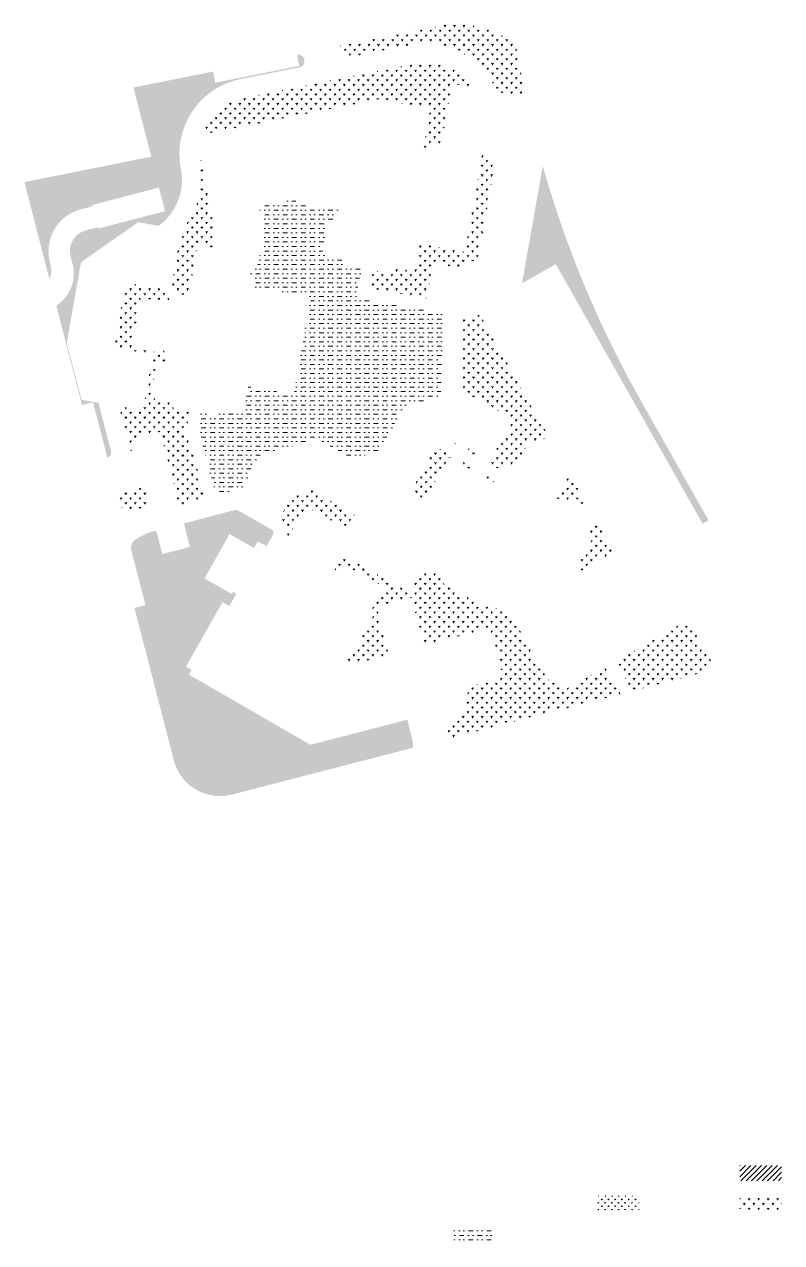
# Model space of a CAD drawing. Extents: x -83084 to 31773731, y -158416 to 241421036.
# Drawn here: x 83424 to 242474, y -158416 to 97406 of the extents above; entities that cross this region are included whole.
import ezdxf

# ---------------------------------------------------------------- set-up
doc = ezdxf.new("R2010")
doc.units = 0
doc.header["$LTSCALE"] = 1000
doc.header["$MEASUREMENT"] = 0
for name, color, linetype, lineweight in [('G-ENVT-GREN-FACI', 71, 'Continuous', 9), ('绿地', 86, 'Continuous', 0), ('非机动车', 253, 'Continuous', 0)]:
    doc.layers.add(name, color=color, linetype=linetype, lineweight=lineweight)
pattern_1 = [(90, (-32047248.04650597, -241219396.3385648), (-997.7954749999999, 997.7954750000001), [264.58066, -1731.01015]), (45, (-32047248.04650597, -241219396.3385648), (-997.7961550815103, 997.7961550815104), [264.5806600000001, -1146.51615]), (135, (-32047248.04650597, -241219396.3385648), (-997.7961550815104, -997.7961550815103), [264.58066, -1146.51615])]
pattern_2 = [(90, (-32641748.04650597, -240798896.3385648), (-997.7954749999999, 997.7954750000001), [264.58066, -1731.01015]), (45, (-32641748.04650597, -240798896.3385648), (-997.7961550815103, 997.7961550815104), [264.5806600000001, -1146.51615]), (135, (-32641748.04650597, -240798896.3385648), (-997.7961550815104, -997.7961550815103), [264.58066, -1146.51615])]

msp = doc.modelspace()

# ---------------------------------------------------------------- hatches: boundary and pattern name
at = {"layer": 'G-ENVT-GREN-FACI'}
h = msp.add_hatch(dxfattribs=at)
h.set_pattern_fill('GRASS', color=256, scale=1000)
h.set_pattern_definition([(90, (-483947086.9915321, -2572849984.669117), (-707.106781, 707.106781), [187.5, -1226.713563]), (45, (-483947086.9915321, -2572849984.669117), (-707.1067811865474, 707.1067811865476), [187.5, -812.5000000000001]), (135, (-483947086.9915321, -2572849984.669117), (-707.1067811865476, -707.1067811865474), [187.5, -812.5])])
h.paths.add_polyline_path([(203664.2757303677, -148732.502469331), (212436.6221909188, -148732.502469331), (212436.6221931912, -151920.7584238648), (203664.2757321149, -151920.7584238648)])
at = {"layer": '绿地'}
h = msp.add_hatch(dxfattribs=at)
h.set_pattern_fill('GRASS', color=256, scale=500)
h.set_pattern_definition(pattern_2)
edge = h.paths.add_edge_path()
edge.add_arc((408718.1578823095, 129219.0824365015), 225000.0001005857, 189.2069196692441, 192.0476079151235, ccw=False)
edge.add_arc((174379.1048309007, 77400.0872353507), 20000.000000952, 52.27393119490235, 101.3421496052485)
edge.add_line((170445.7552360781, 97009.49214735627), (148904.0224441104, 92688.54649573565))
edge.add_arc((151998.3424691849, 93972.16777258288), 3349.999999992858, 202.5302114184712, 281.3421496033184)
edge.add_line((152657.1785261743, 90687.5924499631), (164581.4516340122, 93079.42101368308))
edge.add_arc((167728.1313089322, 77391.89708453164), 16000.00000013295, 21.724903404337283, 101.34214960227399, ccw=False)
edge.add_line((182591.6797038913, 83314.30614799261), (188673.8938951753, 82256.09773978591))
h = msp.add_hatch(dxfattribs=at)
h.set_pattern_fill('GRASS', color=256, scale=500)
h.set_pattern_definition(pattern_1)
edge = h.paths.add_edge_path()
edge.add_line((88683.29647448659, 43935.2762554884), (83423.76174241677, 64278.02042162418))
edge.add_line((83423.76174241677, 64278.02042162418), (110088.9375696369, 69626.6507846117))
edge.add_line((110088.9375696369, 69626.6507846117), (106334.0723311938, 84149.65968170762))
edge.add_line((106334.0723311938, 84149.65968170762), (123038.2580534406, 87500.26632472873))
edge.add_line((123038.2580534406, 87500.26632472873), (123510.2600294836, 85147.13762024045))
edge.add_line((123510.2600294836, 85147.13762024045), (141158.7255818509, 88687.15299493074))
edge.add_line((141158.7255818509, 88687.15299493074), (140686.7237888947, 91040.28078660369))
edge.add_arc((140919.9400324853, 89710.37459347915), 1350.200095832276, -78.64935995330472, 99.94642058794727, ccw=False)
edge.add_line((141185.6766529828, 88386.58293792605), (128833.9821995087, 85909.02012625337))
edge.add_arc((131980.6618749105, 70221.49619730459), 16000.00000002899, 101.3421496041082, 191.255857265832)
edge.add_arc((104519.2325936917, 64756.15980953744), 11999.99999995017, -53.56786759366861, 11.25585726589378, ccw=False)
edge.add_line((111645.6748833992, 55101.42934772372), (107346.6641094685, 55859.52504405379))
edge.add_line((107346.6641094685, 55859.52504405379), (95313.89065832272, 47434.34570652246))
edge.add_line((95313.89065832272, 47434.34570652246), (92330.87449320778, 30518.25094911456))
edge.add_line((92330.87449320778, 30518.25094911456), (95439.80632892251, 18560.45869451761))
edge.add_line((95439.80632892251, 18560.45869451761), (99003.1411479339, 17932.09348848462))
edge.add_line((99003.1411479339, 17932.09348848462), (101642.0851985216, 7663.299534291029))
edge.add_arc((100673.9207503637, 7412.984530065904), 1000.00000000857, -63.510536987978014, 14.496153289511028, ccw=False)
edge.add_line((101119.9539729096, 6517.968125522137), (100859.5440529734, 6428.094301462173))
edge.add_line((100859.5440529734, 6428.094301462173), (97855.76354530081, 18046.0676548779))
edge.add_line((97855.76354530081, 18046.0676548779), (95532.16557128355, 17445.32389089465))
edge.add_line((95532.16557128355, 17445.32389089465), (90128.0621762462, 38347.23149162531))
edge.add_arc((85802.36266635459, 45080.17606374895), 8002.763201617658, 302.7194354901889, 374.167674084972)
edge.add_line((93561.7105930224, 47038.93552169204), (93133.78971409798, 48694.04116421938))
edge.add_arc((97490.52972701156, 49820.45869778971), 4500.00000000632, 104.5522535476361, 194.4961534810608, ccw=False)
edge.add_line((96359.84691542014, 54176.09371230006), (98858.37902395055, 54824.68968057632))
edge.add_line((98858.37902395055, 54824.68968057632), (98933.75787813216, 54534.31401264668))
edge.add_line((98933.75787813216, 54534.31401264668), (112967.5872478075, 58177.36711442471))
edge.add_line((112967.5872478075, 58177.36711442471), (111684.7821853496, 63113.39924129844))
edge.add_line((111684.7821853496, 63113.39924129844), (97652.3173584044, 59470.70036244392))
edge.add_line((97652.3173584044, 59470.70036244392), (97727.69621083513, 59180.32469442487))
edge.add_line((97727.69621083513, 59180.32469442487), (95229.22105422616, 58531.74351039529))
edge.add_arc((97490.52972695639, 49820.45869781079), 8999.999999962793, 104.5518789734262, 194.496153481322)
edge.add_line((88777.04970118776, 47567.62363064289), (88943.46290243044, 46923.97326916456))
edge.add_arc((84586.72288945956, 45797.55573576015), 4500.000000020268, -24.446279709144505, 14.496153478832923, ccw=False)
h = msp.add_hatch(dxfattribs=at)
h.set_pattern_fill('GRASS', color=256, scale=500)
h.set_pattern_definition(pattern_1)
edge = h.paths.add_edge_path()
edge.add_arc((132000.9517599307, 70207.3074035545), 12023.89463686816, 99.53314263527332, 160.202297141866)
edge.add_line((120687.7372417822, 74279.8028921783), (157711.7422349155, 81706.25747671723))
edge.add_line((157711.7422349155, 81706.25747671723), (168742.7853611596, 79761.18694928288))
edge.add_line((168742.7853611596, 79761.18694928288), (167110.4928269759, 70503.99447920918))
edge.add_line((167110.4928269759, 70503.99447920918), (167849.0984791964, 70373.75840237737))
edge.add_line((167849.0984791964, 70373.75840237737), (168161.66515062, 72146.41208416224))
edge.add_line((168161.66515062, 72146.41208416224), (170869.851060275, 71668.88600358367))
edge.add_line((170869.851060275, 71668.88600358367), (173214.2794726565, 84963.75918003917))
edge.add_line((173214.2794726565, 84963.75918003917), (177618.8267593421, 84187.05297547579))
edge.add_arc((167728.1313122768, 77391.89708538588), 11999.99999988421, 34.49004168813369, 101.3421496032167)
edge.add_line((165368.1215559356, 89157.54003199935), (130009.5772566535, 82065.1516353786))
h = msp.add_hatch(dxfattribs=at)
h.set_pattern_fill('GRASS', color=256, scale=500)
h.set_pattern_definition(pattern_1)
edge = h.paths.add_edge_path()
edge.add_line((114162.1047831476, 41457.09922191501), (106213.8337964341, 42858.71086707711))
edge.add_line((106213.8337964341, 42858.71086707711), (104442.6097770333, 41618.52463141084))
edge.add_line((104442.6097770333, 41618.52463141084), (102556.8093858175, 30924.52354484797))
edge.add_line((102556.8093858175, 30924.52354484797), (102946.8709753342, 29421.79912367463))
edge.add_line((102946.8709753342, 29421.79912367463), (110436.3488351703, 28101.09042310715))
edge.add_line((110436.3488351703, 28101.09042310715), (108352.3788187839, 16283.43122303486))
edge.add_line((108352.3788187839, 16283.43122303486), (103333.9307265058, 17168.39385765791))
edge.add_line((103333.9307265058, 17168.39385765791), (105787.5935753509, 7702.221585720778))
edge.add_line((105787.5935753509, 7702.221585720778), (106765.3495751694, 7955.01644679904))
edge.add_line((106765.3495751694, 7955.01644679904), (106139.7333784699, 10375.23208504915))
edge.add_line((106139.7333784699, 10375.23208504915), (111948.6106125265, 11877.54549339414))
edge.add_line((111948.6106125265, 11877.54549339414), (115930.6503742523, -3524.715087473392))
edge.add_line((115930.6503742523, -3524.715087473392), (121275.336402908, -2092.706722855568))
edge.add_line((121275.336402908, -2092.706722855568), (117437.0294825993, 12232.04973095655))
edge.add_line((117437.0294825993, 12232.04973095655), (118133.7701884918, 16183.46268883348))
edge.add_line((118133.7701884918, 16183.46268883348), (114637.7026645914, 16799.91371056437))
edge.add_line((114637.7026645914, 16799.91371056437), (114863.4452974945, 18080.16379803419))
edge.add_line((114863.4452974945, 18080.16379803419), (109939.4024583586, 18948.40557551384))
edge.add_line((109939.4024583586, 18948.40557551384), (111198.3540167175, 26088.26140865684))
edge.add_line((111198.3540167175, 26088.26140865684), (112823.2885490879, 25801.74142512679))
edge.add_line((112823.2885490879, 25801.74142512679), (113335.5507504903, 28706.92397415638))
edge.add_line((113335.5507504903, 28706.92397415638), (112547.6971998997, 28845.84391629696))
edge.add_line((112547.6971998997, 28845.84391629696), (112460.6925700866, 28352.41614079475))
edge.add_line((112460.6925700866, 28352.41614079475), (105961.3250547759, 29500.54135277867))
edge.add_line((105961.3250547759, 29500.54135277867), (107819.1725352369, 40036.91791445017))
edge.add_line((107819.1725352369, 40036.91791445017), (113629.5670072474, 39012.38882496953))
edge.add_line((113629.5670072474, 39012.38882496953), (113994.2347483784, 41080.52242702246))
edge.add_line((113994.2347483784, 41080.52242702246), (117933.4409539737, 40385.93410301208))
edge.add_line((117933.4409539737, 40385.93410301208), (119826.1976386197, 51120.34505075216))
edge.add_line((119826.1976386197, 51120.34505075216), (122879.1150353663, 50582.03333353996))
edge.add_line((122879.1150353663, 50582.03333353996), (123492.8447723575, 54062.66744562984))
edge.add_line((123492.8447723575, 54062.66744562984), (120031.122078646, 71320.81355702877))
edge.add_arc((131980.6618746687, 70221.49619717286), 11999.99999976714, 174.7437766742524, 191.2558572658576)
edge.add_arc((104519.2325936288, 64756.1598094839), 16000.00000002133, -42.17778486963118, 11.255857265709494, ccw=False)
edge.add_line((116376.272352349, 54013.2268691361), (114162.1047831476, 41457.09922191501))
h = msp.add_hatch(dxfattribs=at)
h.set_pattern_fill('GRASS', color=256, scale=500)
h.set_pattern_definition(pattern_1)
h.paths.add_polyline_path([(179585.4197277837, 70131.97406178713), (175973.5532106124, 49648.09133052826), (166420.9183016531, 51332.47914943099), (165396.394065436, 45522.11347568035), (160472.36015331, 46390.35350829363), (160246.6175231338, 45110.10343322158), (156652.0689786337, 45743.91931605339), (155990.1115025952, 41989.7718654573), (167955.5210817009, 39879.94732257724), (169259.9768211544, 47277.88344630599), (175386.428631328, 46197.5333391726), (178779.5711751394, 48573.43732708693), (182069.9474617504, 67234.0885515511), (181386.0738071166, 69814.43528202176)])
h = msp.add_hatch(dxfattribs=at)
h.set_pattern_fill('GRASS', color=256, scale=500)
h.set_pattern_definition(pattern_1)
edge = h.paths.add_edge_path()
edge.add_line((225869.6276418418, -7461.439356416464), (227127.4075835794, -6749.98929053545))
edge.add_line((227127.4075835794, -6749.98929053545), (212892.8665766306, 18415.40321686864))
edge.add_arc((408718.1577811502, 129219.0824111998), 224999.9999963011, 196.4693921280617, 209.502451308166, ccw=False)
edge.add_line((192949.6104792692, 65430.88606134057), (192300.5131093413, 67666.80468285084))
edge.add_line((192300.5131093375, 67666.80468285084), (187958.1668797918, 43040.13544306159))
edge.add_line((187958.1668797918, 43040.13544306159), (195038.5766169876, 47045.09514012933))
edge.add_line((195038.5766169876, 47045.09514012933), (225869.6276418418, -7461.439356416464))
h = msp.add_hatch(dxfattribs=at)
h.set_pattern_fill('MUDST', color=256, scale=500)
h.set_pattern_definition([(0, (-32047248.04650597, -241219396.3385648), (1905, 952.5), [952.5, -952.5, 0, -952.5, 0, -952.5])])
edge = h.paths.add_edge_path()
edge.add_line((153093.9716808386, 39961.87292003632), (171475.6346724108, 36732.87813329697))
edge.add_arc((187186.9396094054, 33707.17207236159), 15999.99999970037, 169.0993473237805, 178.8433710685754)
edge.add_line((171190.1996132806, 34030.14186474681), (170933.274854254, 21304.621807307))
edge.add_arc((142025.6355228684, 21322.38230657026), 28907.64478730156, 356.13052508999294, 359.9647981798124, ccw=False)
edge.add_line((170867.3816711791, 19371.58599090576), (163218.835735105, 17250.45647314191))
edge.add_line((163218.835735105, 17250.45647314191), (157814.2380850017, 7697.862466692924))
edge.add_line((157814.2380850017, 7697.862466692924), (152312.3987389691, 6223.64905834198))
edge.add_line((152312.3987389691, 6223.64905834198), (145044.4205944128, 10335.67323952913))
edge.add_line((145044.4205944128, 10335.67323952913), (133069.956513416, 7014.860441952944))
edge.add_line((133069.956513416, 7014.860441952944), (129103.947543785, 4.963308334350586))
edge.add_line((129103.947543785, 4.963308334350586), (123690.1509687454, -1445.659110605717))
edge.add_line((123690.1509687454, -1445.659110605717), (119995.2910496891, 12343.74584594369))
edge.add_line((119995.2910496891, 12343.74584594369), (120595.7895789146, 15749.34223920107))
edge.add_line((120595.7895789146, 15749.34223920107), (124288.8186456971, 15098.16157454252))
edge.add_line((124288.8186456971, 15098.16157454252), (124514.5612673387, 16378.41160106659))
edge.add_line((124514.5612673387, 16378.41160106659), (129438.5977040157, 15510.17123189569))
edge.add_line((129438.5977040157, 15510.17123189569), (130463.1233273707, 21320.53765445948))
edge.add_line((130463.1233273707, 21320.53765445948), (140015.7452434562, 19636.15028998256))
edge.add_line((140015.7452434562, 19636.15028998256), (143627.6272556596, 40120.15027740598))
edge.add_line((143627.6272556596, 40120.15027740598), (131465.2608158998, 42264.70633029938))
edge.add_line((131465.2608158998, 42264.70633029938), (131795.1923531592, 44135.8406880796))
edge.add_line((131795.1923531592, 44135.8406880796), (130810.3845726326, 44309.48912969232))
edge.add_line((130810.3845726326, 44309.48912969232), (131157.6805392206, 46279.10159224272))
edge.add_line((131157.6805392206, 46279.10159224272), (132339.4576818869, 46070.72073107958))
edge.add_line((132339.4576818869, 46070.72073107958), (133722.1650127955, 53912.44368308783))
edge.add_line((133722.1650127955, 53912.44368308783), (132679.9476036206, 59108.33657166362))
edge.add_line((132679.9476036206, 59108.33657166362), (139418.7269921415, 60460.0336420536))
edge.add_line((139418.7269921415, 60460.0336420536), (142005.7681580596, 60003.86848461628))
edge.add_line((142005.7681580596, 60003.86848461628), (141918.9431514107, 59511.45940259099))
edge.add_line((141918.9431514107, 59511.45940259099), (148418.6758402772, 58365.39004218578))
edge.add_line((148418.6758402772, 58365.39004218578), (148505.4984964952, 58857.78579413891))
edge.add_line((148505.4984964952, 58857.78579413891), (149293.3494093902, 58718.86642152071))
edge.add_line((149293.3494093902, 58718.86642152071), (148781.0873284973, 55813.68379357457))
edge.add_line((148781.0873284973, 55813.68379357457), (147156.1481629722, 56100.20441025496))
edge.add_line((147156.1481629722, 56100.20441025496), (145897.1978589781, 48960.34786495566))
edge.add_line((145897.1978589781, 48960.34786495566), (150821.2446986139, 48092.1086268425))
edge.add_line((150821.2446986139, 48092.1086268425), (150595.5015418753, 46811.8555650413))
edge.add_line((150595.5015418753, 46811.8555650413), (154190.0495975353, 46178.03976845741))
edge.add_line((154190.0495975353, 46178.03976845741), (153093.9716808386, 39961.87292003632))
h = msp.add_hatch(dxfattribs=at)
h.set_pattern_fill('GRASS', color=256, scale=500)
h.set_pattern_definition(pattern_2)
edge = h.paths.add_edge_path()
edge.add_line((173936.0284119584, 9845.174910455942), (173254.6384437978, 9656.208748161793))
edge.add_line((173254.6384437978, 9656.208748161793), (184069.3958284929, 3537.513372033834))
edge.add_line((184069.3958284929, 3537.513372033834), (185103.4824940711, 5365.2606793046))
edge.add_line((185103.4824940711, 5365.2606793046), (186496.0524498411, 4577.384797126055))
edge.add_line((186496.0524498411, 4577.384797126055), (189401.3413590118, 9712.480051606894))
edge.add_line((189401.3413590118, 9712.480051606894), (190403.5343570188, 9145.475140690804))
edge.add_line((190403.5343570188, 9145.475140690804), (193487.9916807711, 10890.16615706682))
edge.add_line((193487.9916807711, 10890.16615706682), (178993.3550131321, 36515.3844935298))
edge.add_line((178993.3550131321, 36515.3844935298), (177729.0847346894, 35630.13291406631))
edge.add_line((177729.0847346894, 35630.13291406631), (175415.5034715608, 36038.11421266198))
edge.add_arc((187186.9396090194, 33707.17207182173), 12000.00000009216, 168.7993676036046, 178.8433710735481)
edge.add_line((175189.384611588, 33949.39941507578), (174917.740951661, 20494.85003337264))
edge.add_line((174917.740951661, 20494.85003337264), (175255.1326762289, 20588.4170396924))
edge.add_line((175255.1326762289, 20588.4170396924), (186106.5802477263, 14448.96340209246))
edge.add_line((186106.5802477263, 14448.96340209246), (181182.3446509354, 5745.406441569328))
edge.add_line((181182.3446509354, 5745.406441569328), (173936.0284119584, 9845.174910455942))
h = msp.add_hatch(dxfattribs=at)
h.set_pattern_fill('GRASS', color=256, scale=500)
h.set_pattern_definition(pattern_2)
h.paths.add_polyline_path([(164252.361720819, -1230.512977838516), (169870.054483965, 8698.725364416838), (182837.9148836546, 1361.862957775593), (182595.4586173892, 924.5593484044075), (172671.5771247819, 6534.078731566668), (167298.6043252274, -2953.99411919713)])
h = msp.add_hatch(dxfattribs=at)
h.set_pattern_fill('GRASS', color=256, scale=500)
h.set_pattern_definition(pattern_1)
h.paths.add_polyline_path([(201886.5825396366, -3957.789645522833), (197924.20866175, 3047.332184404135), (195464.1693677939, -1300.785188049078), (195028.9912130535, -1054.573950231075), (194635.0508772433, -1750.863160759211), (197202.603700567, -3203.51043176651), (198015.1052500606, -1767.41955152154)])
h = msp.add_hatch(dxfattribs=at)
h.set_pattern_fill('GRASS', color=256, scale=500)
h.set_pattern_definition(pattern_1)
edge = h.paths.add_edge_path()
edge.add_line((108767.8864033222, 209.6911622583866), (109769.1130082458, -3662.947921365499))
edge.add_line((109769.1130082458, -3662.947921365499), (105901.3748831265, -4666.596894174814))
edge.add_arc((105397.8742098416, -2730.712514018767), 2000.29029426493, 104.41335695102751, 284.57894930662417, ccw=False)
edge.add_line((104899.9705926515, -793.3810376524925), (108767.8864033222, 209.6911622583866))
h = msp.add_hatch(dxfattribs=at)
h.set_pattern_fill('GRASS', color=256, scale=500)
h.set_pattern_definition(pattern_2)
h.paths.add_polyline_path([(136886.3065516986, -13655.18632012606), (136451.1289228909, -13408.97466409206), (138444.8216138817, -9885.134762465954), (137337.0359984823, -5750.822558522224), (139738.9033340476, -1513.099058777094), (143725.3163388409, -407.5688862800598), (152838.8698557802, -5563.769378662109), (151115.3873953931, -8610.014314562082), (142498.8660055697, -3735.021069586277)])
h = msp.add_hatch(dxfattribs=at)
h.set_pattern_fill('GRASS', color=256, scale=500)
h.set_pattern_definition(pattern_1)
edge = h.paths.add_edge_path()
edge.add_line((106546.0294495001, -25153.92406308651), (114820.1276440099, -57156.35132351518))
edge.add_arc((124501.7721265722, -54653.20128176923), 10000.00000091111, 194.4961532852979, 284.4961532885389)
edge.add_line((127004.9221688658, -64334.84576418996), (165015.5867399834, -54507.3425540626))
edge.add_arc((159038.1915989539, -53987.00868990624), 6000.00000018255, 355.0249282151375, 374.4961532847069)
edge.add_line((164847.1782881543, -52485.11866500974), (163846.0225504637, -48612.86420080066))
edge.add_line((163846.0225504637, -48612.86420080066), (143500.0912683308, -53873.2224830389))
edge.add_line((143500.0912683308, -53873.2224830389), (117960.6511586756, -39128.01985791326))
edge.add_line((117960.6511586756, -39128.01985791326), (118529.5192955695, -38142.71134218574))
edge.add_line((118529.5192955695, -38142.71134218574), (117370.8192656338, -37487.15126216412))
edge.add_line((117370.8192656338, -37487.15126216412), (125052.6198254935, -23909.59703075886))
edge.add_line((125052.6198254935, -23909.59703075886), (126488.7139060907, -24722.09996846318))
edge.add_line((126488.7139060907, -24722.09996846318), (127941.3634500429, -22154.5508261621))
edge.add_line((127941.3634500429, -22154.5508261621), (127245.0746451616, -21760.60953864455))
edge.add_line((127245.0746451616, -21760.60953864455), (126998.8627880774, -22195.78752276301))
edge.add_line((126998.8627880774, -22195.78752276301), (121254.5151948854, -18945.79202616215))
edge.add_line((121254.5151948854, -18945.79202616215), (126523.4469217919, -9632.985935240984))
edge.add_line((126523.4469217919, -9632.985935240984), (131658.5459729619, -12538.28494471312))
edge.add_line((131658.5459729619, -12538.28494471312), (132446.423590254, -11145.71597063541))
edge.add_line((132446.423590254, -11145.71597063541), (134275.2396829799, -12177.91576382518))
edge.add_line((134275.2396829799, -12177.91576382518), (135765.2928808965, -9544.255652546883))
edge.add_line((135765.2928808965, -9544.255652546883), (135557.7767634466, -8769.794958204031))
edge.add_line((135557.7767634466, -8769.794958204031), (127972.5801186413, -4478.297183811665))
edge.add_line((127972.5801186413, -4478.297183811665), (116931.9924586415, -7397.606943875551))
edge.add_line((116931.9924586415, -7397.606943875551), (118206.3625394739, -12326.83733764291))
edge.add_line((118206.3625394739, -12326.83733764291), (112397.287533652, -13828.72232666612))
edge.add_line((112397.287533652, -13828.72232666612), (111123.0152307227, -8899.494633167982))
edge.add_line((111123.0152307227, -8899.494633167982), (110638.9309501387, -9024.652676165104))
edge.add_arc((113642.711180336, -20642.62600703481), 11999.99999950516, 104.4961541754592, 125.5963523184055)
edge.add_arc((107821.9991472256, -12511.24780789691), 2000.000000014597, 125.5963524403974, 194.4961551282449)
edge.add_line((105885.6702669784, -13011.87787848711), (108869.6245755069, -24553.16784381866))
edge.add_line((108869.6245755069, -24553.16784381866), (106546.0294495001, -25153.92406308651))
h = msp.add_hatch(dxfattribs=at)
h.set_pattern_fill('GRASS', color=256, scale=500)
h.set_pattern_definition(pattern_1)
h.paths.add_polyline_path([(198459.696676515, -18344.73440742493), (207221.1856869832, -13388.88981765509), (203495.990841452, -6803.079256206751), (201863.0691725984, -9689.266925573349), (202994.5287243649, -10329.42259639502)])
h = msp.add_hatch(dxfattribs=at)
h.set_pattern_fill('GRASS', color=256, scale=500)
h.set_pattern_definition(pattern_1)
edge = h.paths.add_edge_path()
edge.add_line((151695.3761308491, -37087.57555744052), (150278.5970358439, -36285.99587219954))
edge.add_line((150278.5970358439, -36285.99587219954), (151411.1701756492, -34284.17290207744))
edge.add_line((151411.1701756492, -34284.17290207744), (152281.4883776307, -34776.5752491653))
edge.add_line((152281.4883776307, -34776.5752491653), (157304.2086908892, -25898.94715073705))
edge.add_line((157304.2086908892, -25898.94715073705), (156433.8933698796, -25406.54643362761))
edge.add_line((156433.8933698796, -25406.54643362761), (159043.7382382452, -20793.66124525666))
edge.add_line((159043.7382382452, -20793.66124525666), (151123.5014051534, -16312.60684835911))
edge.add_line((151123.5014051534, -16312.60684835911), (150872.7966134697, -16745.24267265201))
edge.add_line((150872.7966134697, -16745.24267265201), (150442.1117770188, -16501.5729162693))
edge.add_line((150442.1117770188, -16501.5729162693), (149752.7187928669, -17720.07089063525))
edge.add_line((149752.7187928669, -17720.07089063525), (148621.2569986917, -17079.92060798407))
edge.add_line((148621.2569986917, -17079.92060798407), (150340.6745065898, -14040.85880199075))
edge.add_line((150340.6745065898, -14040.85880199075), (164266.3656404763, -21919.63576287031))
edge.add_line((164266.3656404763, -21919.63576287031), (167277.8994652517, -16596.76774778962))
edge.add_line((167277.8994652517, -16596.76774778962), (171887.0986753926, -19213.12729141116))
edge.add_line((171887.0986753926, -19213.12729141116), (171390.5914326496, -20090.70087197423))
edge.add_line((171390.5914326496, -20090.70087197423), (180272.3032140061, -25106.20330008864))
edge.add_line((180272.3032140061, -25106.20330008864), (180764.72677394, -24235.84760445356))
edge.add_line((180764.72677394, -24235.84760445356), (185377.6106772013, -26845.69174587727))
edge.add_line((185377.6106772013, -26845.69174587727), (185571.8131782599, -26502.44077578187))
edge.add_line((185571.8131782599, -26502.44077578187), (193372.7019236274, -40293.71273109317))
edge.add_line((193372.7019236274, -40293.71273109317), (194678.3099795021, -39555.20919322968))
edge.add_line((194678.3099795021, -39555.20919322968), (196426.1017298847, -42645.14833679795))
edge.add_line((196426.1017298847, -42645.14833679795), (205407.8419253118, -37564.72095993161))
edge.add_line((205407.8419253118, -37564.72095993161), (208615.0991344489, -43234.86420890689))
edge.add_line((208615.0991344489, -43234.86420890689), (172159.839822039, -52660.22483086586))
edge.add_arc((175492.0339366557, -52256.53976797088), 3356.557648468242, 126.5457537516603, 186.9075455820991, ccw=False)
edge.add_arc((170142.6524450154, -44402.86052154181), 6149.999468358764, 303.0126727023128, 359.4815446877502)
edge.add_arc((179792.2568436204, -44490.17999431459), 3500.000000029928, 104.49701370893541, 179.4815412456681, ccw=False)
edge.add_line((178916.1034421772, -41101.6175827086), (183980.2507308535, -39792.22164031863))
edge.add_line((183980.2507308535, -39792.22164031863), (181276.7686086223, -29336.06638672948))
edge.add_line((181276.7686086223, -29336.06638672948), (167336.9020000808, -32940.16295531392))
edge.add_line((167336.9020000808, -32940.16295531392), (164758.4386200085, -22968.22144603729))
edge.add_line((164758.4386200085, -22968.22144603729), (157397.586471159, -24871.14592128992))
edge.add_line((157397.586471159, -24871.14592128992), (160000.6834894828, -34937.67460769415))
edge.add_line((160000.6834894828, -34937.67460769415), (151695.3761308491, -37087.57555744052))
h = msp.add_hatch(dxfattribs=at)
h.set_pattern_fill('GRASS', color=256, scale=500)
h.set_pattern_definition(pattern_1)
edge = h.paths.add_edge_path()
edge.add_line((207583.8554140963, -36333.88169491291), (211120.8705301732, -42587.00736388564))
edge.add_line((211120.8705301732, -42587.00736388564), (222558.4189518802, -39629.87706387043))
edge.add_arc((217561.719051198, -20303.71428416224), 19961.6526792061, 284.4961495124836, 302.1552199747709)
edge.add_line((228185.605313044, -37203.43671917915), (222819.2236974239, -27716.15501391888))
edge.add_line((222819.2236974239, -27716.15501391888), (207583.8554140963, -36333.88169491291))
h = msp.add_hatch(dxfattribs=at)
h.set_pattern_fill('GRASS', color=256, scale=500)
h.set_pattern_definition([(90, (-31987172.52692785, -241212900.6659952), (-997.7954749999999, 997.7954750000001), [264.58066, -1731.01015]), (45, (-31987172.52692785, -241212900.6659952), (-997.7961550815103, 997.7961550815104), [264.5806600000001, -1146.51615]), (135, (-31987172.52692785, -241212900.6659952), (-997.7961550815104, -997.7961550815103), [264.58066, -1146.51615])])
h.paths.add_polyline_path([(233702.0355161987, -148732.502484858), (242474.3819767535, -148732.502484858), (242474.3819790222, -151920.7584393919), (233702.0355179459, -151920.7584393919)])
h = msp.add_hatch(dxfattribs=at)
h.set_pattern_fill('MUDST', color=256, scale=500)
h.set_pattern_definition([(0, (-32107323.56608637, -241219396.3385843), (1905, 952.5), [952.5, -952.5, 0, -952.5, 0, -952.5])])
h.paths.add_polyline_path([(173626.5159380771, -155228.1750758588), (182398.8623986281, -155228.1750758588), (182398.8624008968, -158416.4310303926), (173626.5159398243, -158416.4310303926)])
at = {"layer": '非机动车'}
h = msp.add_hatch(dxfattribs=at)
h.set_pattern_fill('ANSI31', color=256, scale=500)
h.set_pattern_definition([(45, (-32047323.56607863, -241206404.9934165), (-561.2660075668219, 561.266007566822), [])])
h.paths.add_polyline_path([(233664.2757381089, -142236.8298777938), (242436.6221986637, -142236.8298777938), (242436.6222009324, -145425.0858323276), (233664.2757398561, -145425.0858323276)])

doc.saveas('drawing.dxf')
